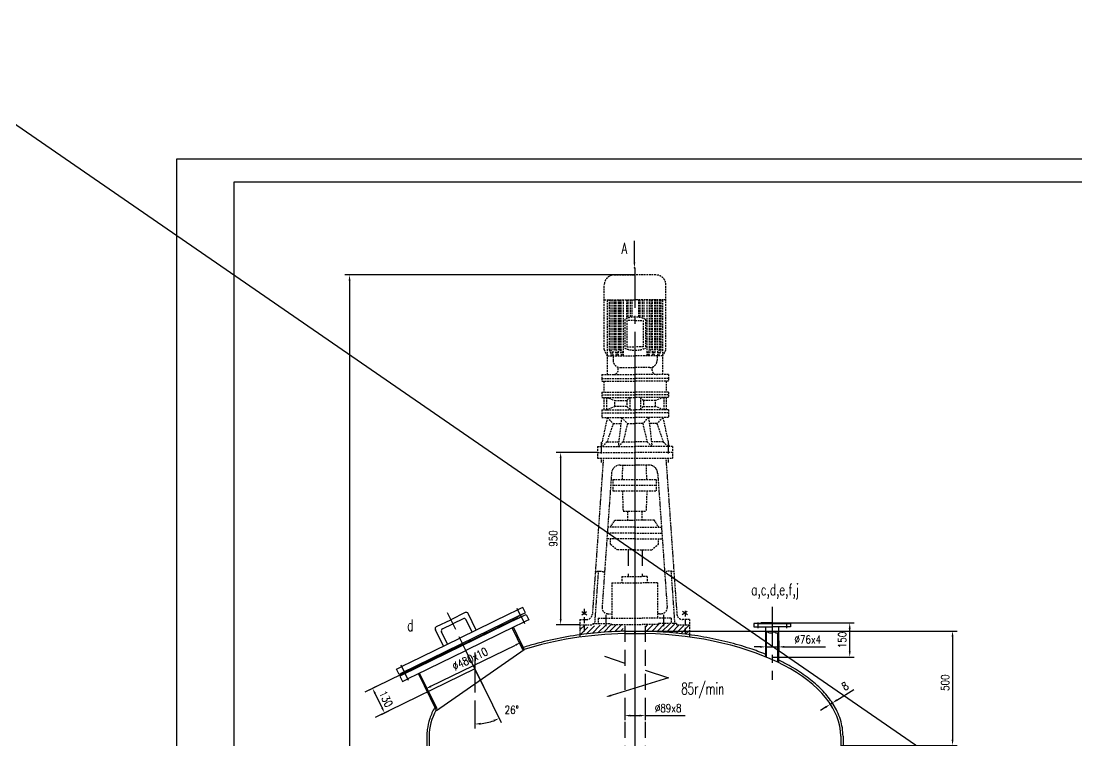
# Model space of a CAD drawing. Header units: millimetres. Extents: x -1762 to 42666, y -863 to 15979.
# Drawn here: x 9009 to 13625, y 3297 to 6444 of the extents above; entities that cross this region are included whole.
import ezdxf

# ---------------------------------------------------------------- set-up
doc = ezdxf.new("R2010")
doc.units = ezdxf.units.MM
doc.header["$LTSCALE"] = 10
doc.header["$MEASUREMENT"] = 0
doc.linetypes.add('CENTER', pattern=[2, 1.25, -0.25, 0.25, -0.25])
doc.linetypes.add('DASHED', pattern=[0.75, 0.5, -0.25])
doc.layers.get('0').update_dxf_attribs({"linetype": 'CONTINUOUS'})
doc.layers.get('DEFPOINTS').update_dxf_attribs({"linetype": 'CONTINUOUS'})
for name, color, linetype in [('1轮廓实线层', 7, 'CONTINUOUS'), ('3中心线层', 1, 'CENTER'), ('4虚线层', 6, 'DASHED'), ('6文字层', 3, 'CONTINUOUS'), ('7标注层', 4, 'CONTINUOUS'), ('图框层', 7, 'CONTINUOUS')]:
    doc.layers.add(name, color=color, linetype=linetype)
doc.styles.add('PC_TEXTSTYLE', font='romans.shx', dxfattribs={"width": 0.8, "bigfont": 'hzfs.shx'})
doc.dimstyles.new('TH_GBDIM', dxfattribs={"dimscale": 10, "dimtxt": 3.5, "dimasz": 2.5, "dimexe": 2, "dimexo": 0, "dimgap": 1.5, "dimtad": 1, "dimdec": 0, "dimzin": 0, "dimdsep": 46, "dimtxsty": 'PC_TEXTSTYLE', "dimcen": 2.5, "dimadec": 0, "dimazin": 0, "dimtfac": 0.714286, "dimtdec": 0, "dimtmove": 0, "dimatfit": 3, "dimfxl": 0, "dimtolj": 1, "dimtzin": 0, "dimarcsym": 0})

# ---------------------------------------------------------------- blocks, each defined once
blk = doc.blocks.new('*D85')
at = {"layer": '7标注层', "color": 0, "lineweight": -2, "ltscale": 14, "transparency": 16777216}
for p, q in [((10532.7, 3520.1), (10563.6, 3535.2)), ((10587.2, 3441.2), (10556.6, 3504)), ((10585.2, 3412.3), (10616.2, 3427.5))]:
    blk.add_line(p, q, dxfattribs=at)
at = {"layer": '7标注层', "color": 0, "ltscale": 14, "transparency": 16777216}
for points in [[(10560.4, 3505.8), (10552.9, 3502.1), (10545.7, 3526.4)], [(10591, 3443), (10583.5, 3439.3), (10598.2, 3418.7)]]:
    blk.add_solid(points, dxfattribs=at)
at = {"layer": 'DEFPOINTS', "color": 0, "ltscale": 14, "transparency": 16777216}
for p in [(10532.7, 3520.1), (10545.7, 3526.4), (10585.2, 3412.3)]:
    blk.add_point(p, dxfattribs=at)
at = {"layer": '7标注层', "color": 3, "ltscale": 14, "transparency": 16777216, "insert": (10604.3, 3480.4), "char_height": 35, "attachment_point": 5, "rotation": 296, "style": 'PC_TEXTSTYLE'}
blk.add_mtext('\\A1;130{}{}', dxfattribs=at)
blk = doc.blocks.new('*D86')
at = {"layer": '7标注层', "color": 0, "lineweight": -2, "ltscale": 14, "transparency": 16777216}
for p, q in [((10993, 3611.3), (11107.4, 3376.8)), ((10993, 3470.4), (10993, 3350.4))]:
    blk.add_line(p, q, dxfattribs=at)
blk.add_arc((10993, 3611.3), 240.9, 275.9493, 290.0507, dxfattribs=at)
at = {"layer": '7标注层', "color": 0, "ltscale": 14, "transparency": 16777216}
for points in [[(11018.2, 3367.5), (11017.8, 3375.8), (10993, 3370.4)], [(11074, 3388.8), (11077.2, 3381.1), (11098.6, 3394.8)]]:
    blk.add_solid(points, dxfattribs=at)
at = {"layer": 'DEFPOINTS', "color": 0, "ltscale": 14, "transparency": 16777216}
for p in [(10912.8, 3775.8), (10993, 3683.6), (10993, 3611.3), (10993, 3470.4), (11029.3, 3373.1)]:
    blk.add_point(p, dxfattribs=at)
at = {"layer": '7标注层', "color": 3, "ltscale": 14, "transparency": 16777216, "insert": (11154.2, 3432.3), "char_height": 35, "attachment_point": 5, "style": 'PC_TEXTSTYLE'}
blk.add_mtext('\\A1;26%%d{}{}', dxfattribs=at)
blk = doc.blocks.new('*D88')
at = {"layer": '7标注层', "color": 0, "lineweight": -2, "ltscale": 14, "transparency": 16777216}
for p, q in [((11693, 3776.7), (13101.5, 3776.7)), ((13081.5, 3751.7), (13081.5, 3301.7)), ((12593, 3276.7), (13101.5, 3276.7))]:
    blk.add_line(p, q, dxfattribs=at)
at = {"layer": '7标注层', "color": 0, "ltscale": 14, "transparency": 16777216}
for points in [[(13077.3, 3751.7), (13085.6, 3751.7), (13081.5, 3776.7)], [(13077.3, 3301.7), (13085.6, 3301.7), (13081.5, 3276.7)]]:
    blk.add_solid(points, dxfattribs=at)
at = {"layer": 'DEFPOINTS', "color": 0, "ltscale": 14, "transparency": 16777216}
for p in [(11693, 3776.7), (12593, 3276.7), (13081.5, 3276.7)]:
    blk.add_point(p, dxfattribs=at)
at = {"layer": '7标注层', "color": 3, "ltscale": 14, "transparency": 16777216, "insert": (13049, 3551), "char_height": 35, "attachment_point": 5, "rotation": 90, "style": 'PC_TEXTSTYLE'}
blk.add_mtext('\\A1;500{}{}', dxfattribs=at)
blk = doc.blocks.new('*D90')
at = {"layer": '7标注层', "color": 0, "lineweight": -2, "ltscale": 14, "transparency": 16777216}
for p, q in [((11529.8, 4558.1), (11348, 4558.1)), ((11368, 4533.1), (11368, 3829.8)), ((11452, 3804.8), (11348, 3804.8))]:
    blk.add_line(p, q, dxfattribs=at)
at = {"layer": '7标注层', "color": 0, "ltscale": 14, "transparency": 16777216}
for points in [[(11363.9, 4533.1), (11372.2, 4533.1), (11368, 4558.1)], [(11363.9, 3829.8), (11372.2, 3829.8), (11368, 3804.8)]]:
    blk.add_solid(points, dxfattribs=at)
at = {"layer": 'DEFPOINTS', "color": 0, "ltscale": 14, "transparency": 16777216}
for p in [(11529.8, 4558.1), (11368, 3804.8), (11452, 3804.8)]:
    blk.add_point(p, dxfattribs=at)
at = {"layer": '7标注层', "color": 3, "ltscale": 14, "transparency": 16777216, "insert": (11335.5, 4181.5), "char_height": 35, "attachment_point": 5, "rotation": 90, "style": 'PC_TEXTSTYLE'}
blk.add_mtext('\\A1;950{}{}', dxfattribs=at)
blk = doc.blocks.new('*D91')
at = {"layer": '7标注层', "color": 0, "lineweight": -2, "ltscale": 14, "transparency": 16777216}
for p, q in [((11693, 5334.1), (10425.2, 5334.1)), ((10445.2, 5309.1), (10445.2, 889.1)), ((12053.6, 864.1), (10425.2, 864.1))]:
    blk.add_line(p, q, dxfattribs=at)
at = {"layer": '7标注层', "color": 0, "ltscale": 14, "transparency": 16777216}
for points in [[(10441, 5309.1), (10449.4, 5309.1), (10445.2, 5334.1)], [(10441, 889.1), (10449.4, 889.1), (10445.2, 864.1)]]:
    blk.add_solid(points, dxfattribs=at)
at = {"layer": 'DEFPOINTS', "color": 0, "ltscale": 14, "transparency": 16777216}
for p in [(11693, 5334.1), (10445.2, 864.1), (12053.6, 864.1)]:
    blk.add_point(p, dxfattribs=at)
at = {"layer": '7标注层', "color": 3, "ltscale": 14, "transparency": 16777216, "insert": (10412.7, 3025.4), "char_height": 35, "attachment_point": 5, "rotation": 90, "style": 'PC_TEXTSTYLE'}
blk.add_mtext('\\A1;4750{}{}', dxfattribs=at)
blk = doc.blocks.new('*D92')
at = {"layer": '7标注层', "color": 0, "lineweight": -2, "ltscale": 14, "transparency": 16777216}
for p, q in [((11648, 3414.5), (11648, 3387.2)), ((11673, 3407.2), (11713, 3407.2)), ((11738, 3414.5), (11738, 3387.2)), ((11738, 3407.2), (11913, 3407.2))]:
    blk.add_line(p, q, dxfattribs=at)
at = {"layer": '7标注层', "color": 0, "ltscale": 14, "transparency": 16777216}
for points in [[(11673, 3411.4), (11673, 3403), (11648, 3407.2)], [(11713, 3411.4), (11713, 3403), (11738, 3407.2)]]:
    blk.add_solid(points, dxfattribs=at)
at = {"layer": 'DEFPOINTS', "color": 0, "ltscale": 14, "transparency": 16777216}
for p in [(11648, 3414.5), (11738, 3414.5), (11738, 3407.2)]:
    blk.add_point(p, dxfattribs=at)
at = {"layer": '7标注层', "color": 3, "ltscale": 14, "transparency": 16777216, "insert": (11838, 3439.7), "char_height": 35, "attachment_point": 5, "style": 'PC_TEXTSTYLE'}
blk.add_mtext('\\A1;%%c89x8', dxfattribs=at)
blk = doc.blocks.new('*D94')
at = {"layer": '7标注层', "color": 0, "lineweight": -2, "ltscale": 14, "transparency": 16777216}
for p, q in [((12575.9, 3475.2), (12649.5, 3521.7)), ((12546.4, 3456.5), (12554.8, 3461.9)), ((12552.3, 3465.9), (12565.5, 3445)), ((12525.2, 3443.1), (12504.1, 3429.8)), ((12543.8, 3460.5), (12557.1, 3439.6))]:
    blk.add_line(p, q, dxfattribs=at)
at = {"layer": '7标注层', "color": 0, "ltscale": 14, "transparency": 16777216}
for points in [[(12573.7, 3478.7), (12578.2, 3471.7), (12554.8, 3461.9)], [(12523, 3446.7), (12527.5, 3439.6), (12546.4, 3456.5)]]:
    blk.add_solid(points, dxfattribs=at)
at = {"layer": 'DEFPOINTS', "color": 0, "ltscale": 14, "transparency": 16777216}
for p in [(12552.3, 3465.9), (12543.8, 3460.5), (12546.4, 3456.5)]:
    blk.add_point(p, dxfattribs=at)
at = {"layer": '7标注层', "color": 3, "ltscale": 14, "transparency": 16777216, "insert": (12611.5, 3536.2), "char_height": 35, "attachment_point": 5, "rotation": 32.3144, "style": 'PC_TEXTSTYLE'}
blk.add_mtext('\\A1;8', dxfattribs=at)
blk = doc.blocks.new('*D79')
at = {"layer": '7标注层', "color": 0, "lineweight": -2, "ltscale": 14, "transparency": 16777216}
for p, q in [((12239.5, 3707.7), (12214.5, 3707.7)), ((12264.5, 3734.4), (12264.5, 3687.7)), ((12264.5, 3707.7), (12321.5, 3707.7)), ((12321.5, 3734.4), (12321.5, 3687.7)), ((12346.5, 3707.7), (12525.5, 3707.7))]:
    blk.add_line(p, q, dxfattribs=at)
at = {"layer": '7标注层', "color": 0, "ltscale": 14, "transparency": 16777216}
for points in [[(12239.5, 3711.9), (12239.5, 3703.5), (12264.5, 3707.7)], [(12346.5, 3711.9), (12346.5, 3703.5), (12321.5, 3707.7)]]:
    blk.add_solid(points, dxfattribs=at)
at = {"layer": 'DEFPOINTS', "color": 0, "ltscale": 14, "transparency": 16777216}
for p in [(12264.5, 3734.4), (12264.5, 3707.7), (12321.5, 3734.4)]:
    blk.add_point(p, dxfattribs=at)
at = {"layer": '7标注层', "color": 3, "ltscale": 14, "transparency": 16777216, "insert": (12448.5, 3740.2), "char_height": 35, "attachment_point": 5, "style": 'PC_TEXTSTYLE'}
blk.add_mtext('\\A1;%%c76x4{}{}', dxfattribs=at)
blk = doc.blocks.new('*D80')
at = {"layer": '7标注层', "color": 0, "lineweight": -2, "ltscale": 14, "transparency": 16777216}
for p, q in [((12293, 3812.8), (12651.9, 3812.8)), ((12631.9, 3687.8), (12631.9, 3787.8)), ((12293, 3662.8), (12651.9, 3662.8))]:
    blk.add_line(p, q, dxfattribs=at)
at = {"layer": '7标注层', "color": 0, "ltscale": 14, "transparency": 16777216}
for points in [[(12627.7, 3787.8), (12636, 3787.8), (12631.9, 3812.8)], [(12627.7, 3687.8), (12636, 3687.8), (12631.9, 3662.8)]]:
    blk.add_solid(points, dxfattribs=at)
at = {"layer": 'DEFPOINTS', "color": 0, "ltscale": 14, "transparency": 16777216}
for p in [(12293, 3812.8), (12631.9, 3812.8), (12293, 3662.8)]:
    blk.add_point(p, dxfattribs=at)
at = {"layer": '7标注层', "color": 3, "ltscale": 14, "transparency": 16777216, "insert": (12599.4, 3737.8), "char_height": 35, "attachment_point": 5, "rotation": 90, "style": 'PC_TEXTSTYLE'}
blk.add_mtext('\\A1;150{}{}', dxfattribs=at)
blk = doc.blocks.new('*D75')
at = {"layer": '7标注层', "color": 0, "lineweight": -2, "ltscale": 14, "transparency": 16777216}
for p, q in [((11186.2, 3742), (11202.4, 3708.9)), ((10800.9, 3535.3), (11171.2, 3715.9)), ((10771, 3539.5), (10787.2, 3506.4))]:
    blk.add_line(p, q, dxfattribs=at)
at = {"layer": '7标注层', "color": 0, "ltscale": 14, "transparency": 16777216}
for points in [[(11169.3, 3719.6), (11173, 3712.1), (11193.6, 3726.9)], [(10799, 3539), (10802.7, 3531.5), (10778.4, 3524.3)]]:
    blk.add_solid(points, dxfattribs=at)
at = {"layer": 'DEFPOINTS', "color": 0, "ltscale": 14, "transparency": 16777216}
for p in [(11186.2, 3742), (11193.6, 3726.9), (10771, 3539.5)]:
    blk.add_point(p, dxfattribs=at)
at = {"layer": '7标注层', "color": 3, "ltscale": 14, "transparency": 16777216, "insert": (10971.8, 3654.8), "char_height": 35, "attachment_point": 5, "rotation": 26, "style": 'PC_TEXTSTYLE'}
blk.add_mtext('\\A1;%%c480x10{}{}', dxfattribs=at)

msp = doc.modelspace()

# ---------------------------------------------------------------- linework, layer by layer
at = {"ltscale": 14}
for p, q in [((11202.93, 3694.11), (11155.84, 3790.65)), ((11208.7, 3695.97), (11161.23, 3793.28)), ((12264.51, 3664.14), (12264.51, 3794.85)), ((12321.51, 3638.57), (12321.51, 3794.85)), ((12268.01, 3662.69), (12268.01, 3771.16)), ((12318.01, 3640.27), (12318.01, 3768.23)), ((10940.4, 3719.11), (10751.91, 3627.17)), ((10940.52, 3718.86), (10752.03, 3626.92)), ((10824.58, 3429.63), (10745.99, 3590.75)), ((10827.92, 3436.47), (10751.38, 3593.38)), ((10783, 3316.68), (10783, 1436.68)), ((10793, 3316.68), (10793, 1436.68)), ((12593, 3316.68), (12593, 2760.8)), ((12603, 3316.68), (12603, 2715.44))]:
    msp.add_line(p, q, dxfattribs=at)
for start_param, end_param in [(4.7624098, 5.2805925), (6.0232063, 6.2831853)]:
    msp.add_ellipse((11693, 3316.68), major_axis=(-900, 0), ratio=0.5, start_param=start_param, end_param=end_param, dxfattribs=at)
for points, knots in [([(11648, 3776.12), (11633.64, 3775.76), (11619.28, 3775.23), (11564.22, 3772.54), (11523.73, 3769.16), (11444.03, 3759.7), (11404.82, 3753.62), (11328.37, 3738.84), (11291.14, 3730.15), (11237.92, 3715.45), (11220.92, 3710.39), (11204.27, 3705.05)], [4.76213302, 4.76213302, 4.76213302, 4.76213302, 4.80981924, 4.80981924, 4.9455406, 4.9455406, 5.08126196, 5.08126196, 5.21698331, 5.21698331, 5.28240996, 5.28240996, 5.28240996, 5.28240996]), ([(10817.88, 3443.37), (10808.75, 3427.13), (10801.35, 3410.59), (10790.56, 3378.22), (10786.93, 3362.42), (10783.64, 3336.61), (10783, 3326.64), (10783, 3316.68)], [6.00912232, 6.00912232, 6.00912232, 6.00912232, 6.11797512, 6.11797512, 6.21957132, 6.21957132, 6.28318531, 6.28318531, 6.28318531, 6.28318531])]:
    msp.add_open_spline(points, degree=3, knots=knots, dxfattribs=at)
at = {"color": 0, "linetype": 'ByBlock', "ltscale": 14}
msp.add_solid([(11589.37, 3491.42), (11586.8, 3499.34), (11564.31, 3487.66)], dxfattribs=at)
at = {"layer": '1轮廓实线层', "ltscale": 14}
for p, q in [((8329.96, 6443.69), (18928.72, -862.95)), ((11203.07, 3880.44), (11191.84, 3874.96)), ((11214.47, 3857.08), (11203.07, 3880.44)), ((11185.83, 3843.11), (10672.95, 3592.96)), ((11189.34, 3835.92), (10676.45, 3585.77)), ((10950.77, 3857.52), (10887.24, 3826.54)), ((11144.2, 3851.73), (10926.69, 3745.64)), ((10999.21, 3781.01), (10964.14, 3852.92)), ((11169.37, 3864), (11144.2, 3851.73)), ((11157.35, 3824.77), (11178.92, 3835.29)), ((11157.35, 3824.77), (11178.92, 3835.29)), ((11191.84, 3874.96), (11169.37, 3864)), ((11177.17, 3838.88), (11180.77, 3840.64)), ((11178.92, 3835.29), (11177.17, 3838.88)), ((11178.92, 3835.29), (11180.68, 3831.69)), ((11180.68, 3831.69), (11184.27, 3833.45)), ((11180.77, 3840.64), (11203.24, 3851.6)), ((11184.27, 3833.45), (11206.74, 3844.41)), ((11203.24, 3851.6), (11214.47, 3857.08)), ((11206.74, 3844.41), (11217.98, 3849.88)), ((11217.98, 3849.88), (11229.38, 3826.52)), ((10824.94, 3796.15), (10887.24, 3826.54)), ((10851.68, 3786.94), (10896.01, 3808.56)), ((10941.56, 3830.78), (10896.01, 3808.56)), ((10939.85, 3718.68), (11157.35, 3824.77)), ((10939.85, 3718.68), (11157.35, 3824.77)), ((11170.5, 3797.8), (10953, 3691.72)), ((10981.24, 3772.25), (10954.94, 3826.18)), ((11195.67, 3810.08), (11170.5, 3797.8)), ((11218.14, 3821.04), (11195.67, 3810.08)), ((11229.38, 3826.52), (11218.14, 3821.04)), ((12213.01, 3809.85), (12213.01, 3794.85)), ((12221.51, 3809.85), (12213.01, 3809.85)), ((12213.01, 3794.85), (12221.51, 3794.85)), ((12239.51, 3809.85), (12221.51, 3809.85)), ((12221.51, 3794.85), (12239.51, 3794.85)), ((12230.94, 3809.85), (12364.51, 3809.85)), ((12243.01, 3809.85), (12239.51, 3809.85)), ((12239.51, 3794.85), (12263.51, 3794.85)), ((12243.01, 3812.85), (12243.01, 3809.85)), ((12263.51, 3812.85), (12243.01, 3812.85)), ((12293.01, 3812.85), (12263.51, 3812.85)), ((12263.51, 3794.85), (12293.01, 3794.85)), ((12293.01, 3812.85), (12322.51, 3812.85)), ((12322.51, 3794.85), (12293.01, 3794.85)), ((12322.51, 3812.85), (12343.01, 3812.85)), ((12346.51, 3794.85), (12322.51, 3794.85)), ((12343.01, 3812.85), (12343.01, 3809.85)), ((12343.01, 3809.85), (12346.51, 3809.85)), ((12364.51, 3794.85), (12346.51, 3794.85)), ((12364.51, 3809.85), (12373.01, 3809.85)), ((12373.01, 3794.85), (12364.51, 3794.85)), ((12373.01, 3809.85), (12373.01, 3794.85)), ((10709.19, 3639.56), (10926.69, 3745.64)), ((10855.41, 3710.88), (10820.34, 3782.78)), ((10873.38, 3719.64), (10847.08, 3773.57)), ((11648, 3776.12), (11738, 3776.68)), ((11648, 3766.12), (11738, 3766.11)), ((10939.85, 3718.68), (10722.34, 3612.59)), ((10824.58, 3429.63), (11208.7, 3695.97)), ((10735.49, 3585.63), (10953, 3691.72)), ((11559.57, 3666.42), (11648, 3636.7)), ((10650.32, 3610.85), (10661.55, 3616.33)), ((10661.71, 3587.48), (10650.32, 3610.85)), ((10661.55, 3616.33), (10684.02, 3627.28)), ((10684.02, 3627.28), (10709.19, 3639.56)), ((10699.01, 3605.67), (10695.42, 3603.92)), ((10700.77, 3602.07), (10699.01, 3605.67)), ((10722.34, 3612.59), (10700.77, 3602.07)), ((10722.34, 3612.59), (10700.77, 3602.07)), ((10700.77, 3602.07), (10702.52, 3598.48)), ((11738, 3606.45), (11840.03, 3572.16)), ((10672.95, 3592.96), (10661.71, 3587.48)), ((10676.45, 3585.77), (10665.22, 3580.29)), ((10665.22, 3580.29), (10676.62, 3556.92)), ((10676.62, 3556.92), (10687.85, 3562.4)), ((10687.85, 3562.4), (10710.32, 3573.36)), ((10702.52, 3598.48), (10698.92, 3596.73)), ((10710.32, 3573.36), (10735.49, 3585.63)), ((11840.03, 3572.16), (11574.87, 3490.64))]:
    msp.add_line(p, q, dxfattribs=at)
msp.add_lwpolyline([(12321.51, 3769.91, -0.0528224), (12317.53, 3768.06, -0.0729934), (12314.4, 3767.48, -0.1738746), (12307.39, 3769.7, 0.1660823), (12300.11, 3772.12, 0.1622777), (12293.01, 3769.69, -0.1622777), (12285.9, 3767.27, -0.1660823), (12278.62, 3769.69, 0.1738746), (12271.61, 3771.91, 0.0729934), (12268.48, 3771.33, 0.0528224), (12264.51, 3769.48)], format="xyb", dxfattribs=at)
for centre, start, end in [((10945.95, 3821.79), 26, 116), ((10955.16, 3848.53), 26, 116), ((10829.33, 3787.16), 116, 206), ((10856.07, 3777.95), 116, 206)]:
    msp.add_arc(centre, 10, start, end, dxfattribs=at)
msp.add_ellipse((11692.75, 3316.68), major_axis=(899.75, 0), ratio=0.500139, start_param=0, end_param=1.5204833, dxfattribs=at)
for points, knots in [([(12264.51, 3674.95), (12242.43, 3683.93), (12219.52, 3692.4), (12164.55, 3710.77), (12131.93, 3720.26), (12064.63, 3737.13), (12029.94, 3744.51), (11959.02, 3757.05), (11922.79, 3762.21), (11849.34, 3770.25), (11812.12, 3773.12), (11762.56, 3775.37), (11750.42, 3775.8), (11738.25, 3776.11)], [0.88761149, 0.88761149, 0.88761149, 0.88761149, 0.98163954, 0.98163954, 1.10625751, 1.10625751, 1.23087548, 1.23087548, 1.35549345, 1.35549345, 1.48011142, 1.48011142, 1.52048327, 1.52048327, 1.52048327, 1.52048327]), ([(12602.5, 3316.68), (12602.5, 3328.89), (12601.55, 3341.11), (12597.75, 3365.44), (12594.9, 3377.56), (12587.35, 3401.59), (12582.64, 3413.51), (12568.05, 3444.12), (12556.77, 3462.6), (12529.81, 3498.58), (12514.14, 3516.08), (12478.68, 3549.88), (12458.89, 3566.18), (12415.52, 3597.36), (12391.94, 3612.24), (12352.15, 3634.38), (12337.09, 3642.17), (12321.51, 3649.68)], [0, 0, 0, 0, 0.07797724, 0.07797724, 0.15595449, 0.15595449, 0.23393173, 0.23393173, 0.3585497, 0.3585497, 0.48316767, 0.48316767, 0.60778564, 0.60778564, 0.7324036, 0.7324036, 0.80379185, 0.80379185, 0.80379185, 0.80379185])]:
    msp.add_open_spline(points, degree=3, knots=knots, dxfattribs=at)
at = {"layer": '3中心线层', "ltscale": 14}
for p, q in [((11693.01, 5365.15), (11693.01, 1784.98)), ((11693, 4949.04), (11693, 873.91)), ((12293.01, 3882.96), (12293.01, 3563.58)), ((11031.92, 3531.45), (10873.42, 3856.44)), ((11194.19, 3841.62), (11177.97, 3874.88)), ((11193.32, 3843.42), (11209.54, 3810.16)), ((12230.51, 3814.85), (12230.51, 3789.85)), ((12355.51, 3814.85), (12355.51, 3789.85)), ((10937.65, 3723.17), (10955.19, 3687.22)), ((10993.01, 3683.6), (10993.01, 3470.39)), ((10686.37, 3593.94), (10670.15, 3627.2)), ((10685.5, 3595.74), (10701.72, 3562.48))]:
    msp.add_line(p, q, dxfattribs=at)
at = {"layer": '4虚线层', "ltscale": 1.5}
for p, q in [((11602.66, 5334.12), (11693.57, 5334.12)), ((11784.49, 5334.12), (11693.57, 5334.12)), ((11558.57, 5007.65), (11558.57, 5290.03)), ((11828.58, 5007.65), (11828.58, 5290.03)), ((11558.57, 5225.63), (11693.57, 5225.63)), ((11572.43, 4979.58), (11572.43, 5225.63)), ((11580.74, 5226.48), (11580.74, 5008.38)), ((11586.89, 5225.63), (11586.89, 5007.53)), ((11596.11, 5225.63), (11596.11, 4979.58)), ((11602.98, 5225.63), (11602.98, 5010.03)), ((11609.28, 5225.63), (11609.28, 5010.03)), ((11619.31, 5225.63), (11619.31, 4979.58)), ((11625.26, 5225.63), (11625.26, 5010.03)), ((11631.55, 5225.63), (11631.55, 5010.03)), ((11641.59, 5225.63), (11641.59, 4979.58)), ((11655.95, 5224.73), (11655.95, 5142.93)), ((11662.08, 5225.63), (11662.08, 5145.28)), ((11672.49, 5225.63), (11672.49, 5148.51)), ((11678.79, 5225.63), (11678.79, 5149.04)), ((11828.58, 5225.63), (11693.57, 5225.63)), ((11708.36, 5225.63), (11708.36, 5149.04)), ((11714.65, 5225.63), (11714.65, 5148.51)), ((11725.06, 5225.63), (11725.06, 5145.28)), ((11731.36, 5225.63), (11731.36, 5142.86)), ((11745.55, 5225.63), (11745.55, 4979.58)), ((11755.59, 5225.63), (11755.59, 5010.03)), ((11761.81, 5224.99), (11761.81, 5009.39)), ((11767.83, 5225.63), (11767.83, 4979.58)), ((11777.87, 5225.63), (11777.87, 5010.03)), ((11784.17, 5225.63), (11784.17, 5010.03)), ((11791.04, 5225.63), (11791.04, 4979.58)), ((11800.25, 5225.63), (11800.25, 5007.53)), ((11806.43, 5224.84), (11806.43, 5006.74)), ((11814.72, 4979.58), (11814.72, 5225.63)), ((11648.45, 5139.25), (11648.45, 5014.03)), ((11657.69, 5134.61), (11657.69, 5019.19)), ((11693.57, 5134.61), (11657.69, 5134.61)), ((11693.57, 5134.61), (11729.46, 5134.61)), ((11729.46, 5134.61), (11729.46, 5019.19)), ((11738.7, 5139.25), (11738.7, 5014.03)), ((11572.43, 4979.58), (11558.57, 5007.65)), ((11580.74, 5008.38), (11589.96, 4980.43)), ((11586.89, 5007.53), (11596.11, 4979.58)), ((11602.98, 5010.03), (11613.02, 4979.58)), ((11609.28, 5010.03), (11619.31, 4979.58)), ((11625.38, 5009.24), (11635.42, 4978.79)), ((11631.55, 5010.03), (11641.59, 4979.58)), ((11657.69, 5019.19), (11693.57, 5019.19)), ((11729.46, 5019.19), (11693.57, 5019.19)), ((11755.59, 5010.03), (11745.55, 4979.58)), ((11761.81, 5009.39), (11751.77, 4978.94)), ((11777.87, 5010.03), (11767.83, 4979.58)), ((11784.17, 5010.03), (11774.13, 4979.58)), ((11800.25, 5007.53), (11791.04, 4979.58)), ((11806.43, 5006.74), (11797.21, 4978.79)), ((11814.72, 4979.58), (11828.58, 5007.65)), ((11572.43, 4979.58), (11693.57, 4979.58)), ((11572.43, 4898.78), (11572.43, 4979.58)), ((11597.63, 4979.58), (11597.63, 4960.23)), ((11814.72, 4979.58), (11693.57, 4979.58)), ((11789.52, 4979.58), (11789.52, 4960.23)), ((11814.72, 4898.78), (11814.72, 4979.58)), ((11548.19, 4898.78), (11693.57, 4898.78)), ((11548.19, 4898.78), (11548.19, 4880.63)), ((11629.12, 4928.74), (11693.57, 4928.74)), ((11758.02, 4928.74), (11693.57, 4928.74)), ((11838.95, 4898.78), (11693.57, 4898.78)), ((11838.95, 4898.78), (11838.95, 4880.63)), ((11548.19, 4880.63), (11693.57, 4880.63)), ((11548.19, 4880.63), (11548.19, 4869.25)), ((11548.19, 4869.25), (11693.57, 4869.25)), ((11557.26, 4869.25), (11557.26, 4821.26)), ((11838.95, 4880.63), (11693.57, 4880.63)), ((11838.95, 4869.25), (11693.57, 4869.25)), ((11829.88, 4869.25), (11829.88, 4821.26)), ((11838.95, 4880.63), (11838.95, 4869.25)), ((11548.19, 4821.26), (11693.57, 4821.26)), ((11548.19, 4821.26), (11548.19, 4798.5)), ((11548.19, 4809.88), (11693.57, 4809.88)), ((11838.95, 4821.26), (11693.57, 4821.26)), ((11838.95, 4809.88), (11693.57, 4809.88)), ((11838.95, 4821.26), (11838.95, 4798.5)), ((11548.19, 4798.5), (11693.57, 4798.5)), ((11557.26, 4798.5), (11557.26, 4744.19)), ((11568.59, 4798.5), (11604.86, 4784.33)), ((11568.59, 4798.5), (11568.59, 4744.19)), ((11568.59, 4744.19), (11604.86, 4759.41)), ((11604.86, 4759.41), (11604.86, 4784.33)), ((11604.86, 4784.33), (11656.99, 4784.33)), ((11656.99, 4759.41), (11604.86, 4759.41)), ((11670.59, 4798.5), (11656.99, 4784.33)), ((11656.99, 4784.33), (11656.99, 4759.41)), ((11670.59, 4744.19), (11656.99, 4759.41)), ((11670.59, 4798.5), (11670.59, 4744.19)), ((11838.95, 4798.5), (11693.57, 4798.5)), ((11716.56, 4798.5), (11716.56, 4744.19)), ((11716.56, 4798.5), (11730.16, 4784.33)), ((11716.56, 4744.19), (11730.16, 4759.41)), ((11782.29, 4784.33), (11730.16, 4784.33)), ((11730.16, 4784.33), (11730.16, 4759.41)), ((11730.16, 4759.41), (11782.29, 4759.41)), ((11818.55, 4798.5), (11782.29, 4784.33)), ((11782.29, 4759.41), (11782.29, 4784.33)), ((11818.55, 4744.19), (11782.29, 4759.41)), ((11818.55, 4798.5), (11818.55, 4744.19)), ((11829.88, 4798.5), (11829.88, 4744.19)), ((11571.99, 4710.17), (11544.8, 4583.34)), ((11548.19, 4744.19), (11693.57, 4744.19)), ((11548.19, 4744.19), (11548.19, 4710.17)), ((11548.19, 4730.55), (11693.57, 4730.55)), ((11548.19, 4710.17), (11693.57, 4710.17)), ((11571.99, 4710.17), (11598.06, 4684.67)), ((11634.32, 4710.17), (11619.59, 4583.34)), ((11634.32, 4710.17), (11660.39, 4684.67)), ((11838.95, 4744.19), (11693.57, 4744.19)), ((11838.95, 4730.55), (11693.57, 4730.55)), ((11838.95, 4710.17), (11693.57, 4710.17)), ((11752.82, 4710.17), (11726.76, 4684.67)), ((11752.82, 4710.17), (11767.56, 4583.34)), ((11815.15, 4710.17), (11789.09, 4684.67)), ((11815.15, 4710.17), (11842.35, 4583.34)), ((11838.95, 4744.19), (11838.95, 4710.17)), ((11598.06, 4684.67), (11570.86, 4604.88)), ((11598.06, 4684.67), (11631.36, 4684.67)), ((11660.39, 4684.67), (11641.12, 4604.88)), ((11660.39, 4684.67), (11693.57, 4684.67)), ((11726.76, 4684.67), (11693.57, 4684.67)), ((11726.76, 4684.67), (11746.02, 4604.88)), ((11789.09, 4684.67), (11755.78, 4684.67)), ((11789.09, 4684.67), (11816.28, 4604.88)), ((11529.81, 4583.34), (11693.57, 4583.34)), ((11529.81, 4583.34), (11529.81, 4532.95)), ((11570.86, 4604.88), (11550.46, 4583.34)), ((11570.86, 4604.88), (11622.09, 4604.88)), ((11641.12, 4604.88), (11619.59, 4583.34)), ((11641.12, 4604.88), (11693.57, 4604.88)), ((11746.02, 4604.88), (11693.57, 4604.88)), ((11857.33, 4583.34), (11693.57, 4583.34)), ((11746.02, 4604.88), (11767.56, 4583.34)), ((11816.28, 4604.88), (11765.05, 4604.88)), ((11816.28, 4604.88), (11836.68, 4583.34)), ((11857.33, 4583.34), (11857.33, 4532.95)), ((11529.81, 4558.14), (11693.57, 4558.14)), ((11529.81, 4532.95), (11857.33, 4532.95)), ((11857.33, 4558.14), (11693.57, 4558.14)), ((11857.33, 4558.14), (11693.57, 4558.14)), ((11637.83, 4440.2), (11640.06, 4502.58)), ((11744.91, 4440.2), (11742.68, 4502.58)), ((11596.89, 4440.2), (11785.85, 4440.2)), ((11596.89, 4440.2), (11596.89, 4389.81)), ((11785.85, 4440.2), (11785.85, 4389.81)), ((11596.89, 4415.01), (11785.85, 4415.01)), ((11596.89, 4415.01), (11785.85, 4415.01)), ((11596.89, 4389.81), (11785.85, 4389.81)), ((11637.83, 4389.81), (11640.98, 4301.63)), ((11744.91, 4389.81), (11741.76, 4301.63)), ((11640.98, 4301.63), (11741.76, 4301.63)), ((11659.88, 4301.63), (11659.88, 4261.06)), ((11722.86, 4301.63), (11722.86, 4261.06)), ((11722.86, 4301.63), (11722.86, 4261.06)), ((11691.37, 4205.42), (11572.04, 4205.42)), ((11691.37, 4230.62), (11573.82, 4230.62)), ((11691.37, 4230.62), (11808.92, 4230.62)), ((11691.37, 4205.42), (11810.7, 4205.42)), ((11691.37, 4180.23), (11570.34, 4180.23)), ((11586.18, 4157.3), (11614.95, 4132.36)), ((11691.37, 4180.23), (11812.4, 4180.23)), ((11796.56, 4157.3), (11767.79, 4132.36)), ((11691.37, 4132.36), (11614.95, 4132.36)), ((11691.37, 4132.36), (11767.79, 4132.36)), ((11591.96, 3988.26), (11723.9, 3988.26)), ((11591.96, 3988.26), (11591.96, 3832.55)), ((11635.94, 4015.18), (11635.94, 3988.26)), ((11635.94, 4015.18), (11723.9, 4015.18)), ((11746.8, 4015.18), (11723.9, 4015.18)), ((11790.78, 3988.26), (11723.9, 3988.26)), ((11746.8, 4015.18), (11746.8, 3988.26)), ((11790.78, 3988.26), (11790.78, 3832.55)), ((11532.02, 3832.55), (11723.9, 3832.55)), ((11532.02, 3832.55), (11532.02, 3809.87)), ((11574.19, 3852.78), (11591.96, 3852.78)), ((11850.72, 3832.55), (11723.9, 3832.55)), ((11800.95, 3852.78), (11790.78, 3852.78)), ((11850.72, 3832.55), (11850.72, 3809.87)), ((11452.02, 3804.78), (11508.71, 3804.78)), ((11452.03, 3827.51), (11452.03, 3752.8)), ((11452.03, 3827.51), (11481.48, 3827.51)), ((11508.71, 3809.87), (11508.71, 3804.78)), ((11508.71, 3809.87), (11588.07, 3809.87)), ((11588.07, 3809.87), (11588.07, 3804.83)), ((11588.07, 3804.83), (11723.9, 3804.83)), ((11794.67, 3804.83), (11723.9, 3804.83)), ((11874.03, 3809.87), (11794.67, 3809.87)), ((11794.67, 3809.87), (11794.67, 3804.83)), ((11874.03, 3809.87), (11874.03, 3802.31)), ((11930.72, 3802.31), (11874.03, 3802.31)), ((11930.72, 3827.51), (11900.69, 3827.51)), ((11930.72, 3827.51), (11930.72, 3753.45))]:
    msp.add_line(p, q, dxfattribs=at)
at = {"layer": '4虚线层', "ltscale": 10}
for p, q in [((11544.57, 4602.58), (11544.57, 4513.7)), ((11838.17, 4602.58), (11838.17, 4513.7)), ((11565.4, 3848.03), (11565.4, 3785.84)), ((11817.34, 3848.03), (11817.34, 3785.84)), ((11452.03, 3781.83), (11474.98, 3804.78)), ((11452.03, 3758.92), (11497.89, 3804.78)), ((11452.03, 3804.74), (11452.06, 3804.78)), ((11479.98, 3763.96), (11525.89, 3809.87)), ((11505.82, 3766.89), (11548.8, 3809.87)), ((11531.22, 3769.39), (11571.71, 3809.87)), ((11556.23, 3771.48), (11589.58, 3804.83)), ((11580.85, 3773.19), (11612.49, 3804.83)), ((11605.1, 3774.54), (11635.4, 3804.83)), ((11629.02, 3775.55), (11641.55, 3788.07)), ((11738, 3792.89), (11749.95, 3804.83)), ((11745.23, 3777.2), (11772.86, 3804.83)), ((11766.14, 3775.2), (11800.81, 3809.87)), ((11788.02, 3774.18), (11823.72, 3809.87)), ((11809.66, 3772.9), (11846.63, 3809.87)), ((11831.05, 3771.38), (11869.54, 3809.87)), ((11852.2, 3769.62), (11884.89, 3802.31)), ((11873.12, 3767.63), (11907.8, 3802.31)), ((11893.8, 3765.4), (11930.71, 3802.31)), ((11914.26, 3762.95), (11930.72, 3779.41))]:
    msp.add_line(p, q, dxfattribs=at)
at = {"layer": '4虚线层'}
for p, q in [((11554.75, 4532.95), (11506.61, 3850.93)), ((11827.99, 4532.95), (11876.13, 3850.93)), ((11628.23, 4502.58), (11691.37, 4502.58)), ((11754.51, 4502.58), (11691.37, 4502.58)), ((11590.54, 4467.45), (11549.06, 3879.75)), ((11792.2, 4467.45), (11833.68, 3879.75)), ((11585.55, 4230.62), (11604.95, 4261.06)), ((11604.95, 4261.06), (11691.37, 4261.06)), ((11777.8, 4261.06), (11691.37, 4261.06)), ((11797.19, 4230.62), (11777.8, 4261.06)), ((11586.18, 4157.3), (11586.18, 4180.23)), ((11796.56, 4157.3), (11796.56, 4180.23)), ((11532.51, 4038.88), (11516.34, 3809.87)), ((11850.23, 4038.88), (11866.4, 3809.87)), ((11800.95, 3852.78), (11808.55, 3852.78))]:
    msp.add_line(p, q, dxfattribs=at)
at = {"layer": '4虚线层', "ltscale": 14}
for p, q in [((11663.25, 4132.22), (11663.25, 4015.18)), ((11723.9, 4132.24), (11723.9, 4015.18)), ((11459.96, 3847.94), (11481.73, 3863.07)), ((11460.91, 3863.07), (11482.67, 3847.94)), ((11921.73, 3862.73), (11899.97, 3847.6)), ((11922.68, 3847.6), (11900.91, 3862.73)), ((11648, 3800.14), (11648, 2648.18)), ((11738, 3800.14), (11738, 2648.18))]:
    msp.add_line(p, q, dxfattribs=at)
at = {"layer": '4虚线层', "ltscale": 5}
for p, q in [((11470.92, 3874.43), (11470.92, 3762.84)), ((11911.82, 3865.43), (11911.82, 3762.84))]:
    msp.add_line(p, q, dxfattribs=at)
at = {"layer": '4虚线层', "ltscale": 1.5}
for centre, radius, start, end in [((11602.66, 5290.03), 44.09, 90, 180), ((11784.49, 5290.03), 44.09, 360, 90), ((11688.48, 5067.09), 82.52, 86.46349, 119.02008), ((11698.66, 5067.09), 82.52, 60.97992, 93.53651), ((11685.95, 5090.61), 85.28, 243.90995, 275.1264), ((11701.19, 5090.61), 85.28, 264.8736, 296.09005), ((11629.12, 4960.23), 31.49, 180, 270), ((11758.02, 4960.23), 31.49, 270, 360), ((11599.33, 4919.28), 20.58, 264.64409, 37.24405), ((11787.82, 4919.28), 20.58, 142.75595, 275.35591), ((11574.19, 3877.98), 25.19, 175.96277, 270), ((11808.55, 3877.98), 25.19, 270, 4.03723), ((11481.48, 3852.7), 25.19, 270, 355.96277), ((11901.26, 3852.7), 25.19, 184.03723, 270)]:
    msp.add_arc(centre, radius, start, end, dxfattribs=at)
at = {"layer": '4虚线层'}
for centre, start, end in [((11628.23, 4464.79), 90, 175.96277), ((11754.51, 4464.79), 4.03723, 90)]:
    msp.add_arc(centre, 37.79, start, end, dxfattribs=at)
for points in [[(11519.62, 4035.19), (11520.45, 4035.49), (11526.65, 4037.7), (11540.59, 4041.51), (11552.73, 4036.31), (11559.95, 4034.14)], [(11863.12, 4035.19), (11862.3, 4035.49), (11856.09, 4037.7), (11842.15, 4041.51), (11830.01, 4036.31), (11822.79, 4034.14)]]:
    msp.add_open_spline(points, degree=3, knots=[12.0761746, 12.0761746, 12.0761746, 12.0761746, 14.1601705, 27.5696453, 45.0810451, 45.0810451, 45.0810451, 45.0810451], dxfattribs=at)
at = {"layer": '4虚线层', "linetype": 'ByBlock', "ltscale": 14}
for p in [(11693.01, 3771.2), (11693.39, 3771.74)]:
    msp.add_point(p, dxfattribs=at)
at = {"layer": '7标注层', "linetype": 'ByBlock', "ltscale": 14}
msp.add_line((11690.56, 5389.39), (11690.56, 5482.64), dxfattribs=at)
at = {"layer": '7标注层', "ltscale": 14}
for p, q in [((10939.85, 3718.68), (10511.94, 3509.98)), ((10993.01, 3611.25), (10557.62, 3398.9))]:
    msp.add_line(p, q, dxfattribs=at)
at = {"layer": '7标注层', "linetype": 'ByBlock', "ltscale": 14}
msp.add_point((11690.56, 5365.39), dxfattribs=at)
msp.add_solid([(11686.56, 5389.39), (11694.56, 5389.39), (11690.56, 5365.39)], dxfattribs=at)
at = {"layer": 'DEFPOINTS', "color": 0, "ltscale": 14}
msp.add_line((9688.55, 5840), (9688.55, -100), dxfattribs=at)
at = {"layer": '图框层', "ltscale": 14}
msp.add_line((18098.55, 5840), (9688.55, 5840), dxfattribs=at)
at = {"layer": '图框层', "color": 7, "ltscale": 14}
for p, q in [((17998.55, 5740), (9938.55, 5740)), ((9938.55, 5740), (9938.55, 0))]:
    msp.add_line(p, q, dxfattribs=at)

# ---------------------------------------------------------------- texts
at = {"layer": '6文字层', "ltscale": 14, "style": 'PC_TEXTSTYLE', "width": 0.667}
for s, height, p in [('A', 48, (11634.15, 5426.82)), ('a,c,d,e,f,j', 50, (12201.2, 3933.09)), ('d', 50, (10697.82, 3776.88)), ('85r/min', 50, (11894.83, 3500.1))]:
    msp.add_text(s, height=height, dxfattribs=at).set_placement(p)

# ---------------------------------------------------------------- dimensions: what is measured, and where the dimension line sits
at = {"layer": '7标注层', "ltscale": 14}
for base, p1, p2, angle, text, picture, middle, dimtype in [((10445.21, 864.15), (11693.01, 5334.12), (12053.62, 864.15), 90, '4750{}{}', '*D91', (10445.21, 3025.39), 160), ((12631.87, 3812.85), (12293.01, 3662.85), (12293.01, 3812.85), 90, '150{}{}', '*D80', (12631.87, 3737.85), 160), ((13081.46, 3276.68), (11693, 3776.68), (12593, 3276.68), 90, '500{}{}', '*D88', (13081.46, 3550.99), 160), ((12264.51, 3707.68), (12321.51, 3734.37), (12264.51, 3734.37), 180, '%%c76x4{}{}', '*D79', (12448.51, 3707.68), 161), ((12546.37, 3456.51), (12552.28, 3465.87), (12543.83, 3460.53), 212.31442, '8', '*D94', (12628.91, 3508.72), 161), ((10545.66, 3526.42), (10585.19, 3412.35), (10532.65, 3520.08), 116, '130{}{}', '*D85', (10575.05, 3466.17), 161)]:
    dim = msp.add_linear_dim(base=base, p1=p1, p2=p2, angle=angle, text=text, dimstyle='TH_GBDIM', override={"dimgap": 1.5, "dimtad": 1, "dimjust": 0, "dimse1": 0, "dimse2": 0, "dimsd1": 0, "dimsd2": 0, "dimclrt": 3, "dimtvp": 0}, dxfattribs=at)
    dim.commit()
    dim.dimension.update_dxf_attribs({"geometry": picture, "text_midpoint": middle, "dimtype": dimtype})
dim = msp.add_linear_dim(base=(11368.03, 3804.78), p1=(11529.81, 4558.14), p2=(11452.02, 3804.78), angle=90, text='950{}{}', dimstyle='TH_GBDIM', override={"dimgap": 1.5, "dimtad": 1, "dimjust": 0, "dimse1": 0, "dimse2": 0, "dimsd1": 0, "dimsd2": 0, "dimclrt": 3, "dimtvp": 0}, dxfattribs=at)
dim.commit()
dim.dimension.update_dxf_attribs({"geometry": '*D90', "text_midpoint": (11335.53, 4181.46)})
for p1, p2, distance, text, picture, middle in [((10770.99, 3539.5), (11186.23, 3742.02), -16.88, '%%c480x10{}{}', '*D75', (10971.76, 3654.8)), ((11648, 3414.52), (11738, 3414.52), -7.31, '%%c89x8', '*D92', (11838, 3439.7))]:
    dim = msp.add_aligned_dim(p1=p1, p2=p2, distance=distance, text=text, dimstyle='TH_GBDIM', override={"dimgap": 1.5, "dimtad": 1, "dimjust": 0, "dimse1": 0, "dimse2": 0, "dimsd1": 0, "dimsd2": 0, "dimclrt": 3, "dimtvp": 0}, dxfattribs=at)
    dim.commit()
    dim.dimension.update_dxf_attribs({"geometry": picture, "text_midpoint": middle})
dim = msp.add_angular_dim_2l(base=(11029.3, 3373.13), line1=((10993.01, 3611.25), (10912.77, 3775.76)), line2=((10993.01, 3683.6), (10993.01, 3470.39)), text='26%%d{}{}', dimstyle='TH_GBDIM', override={"dimtad": 0, "dimtih": 1, "dimtoh": 1, "dimclrt": 3, "dimadec": 1}, dxfattribs=at)
dim.commit()
dim.dimension.update_dxf_attribs({"geometry": '*D86', "text_midpoint": (11154.23, 3432.29), "dimtype": 162})

doc.saveas('drawing.dxf')
